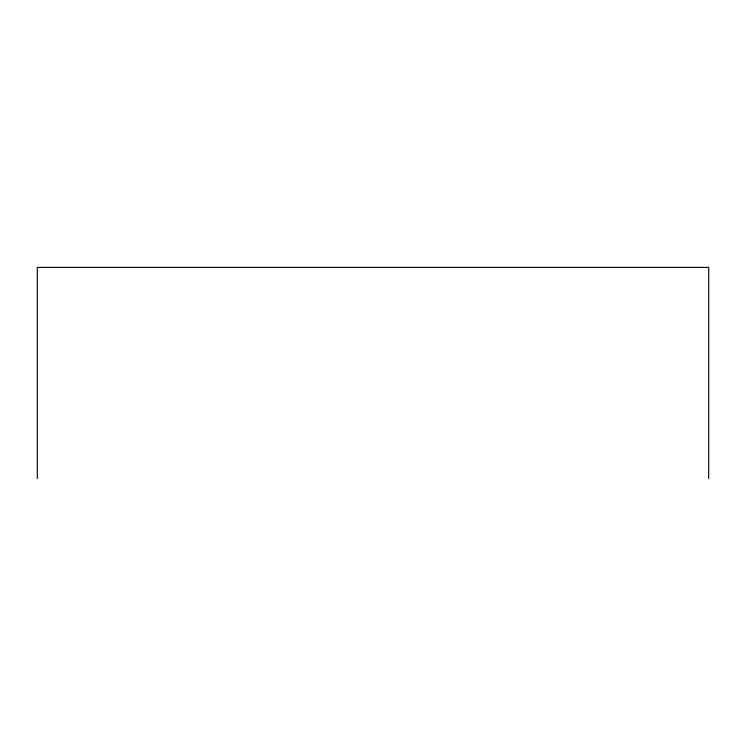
<?xml version="1.0" encoding="UTF-8"?>
<svg xmlns="http://www.w3.org/2000/svg" width="746" height="746" viewBox="0 0 746 746"><rect width="100%" height="100%" fill="white"/><g stroke="black" fill="none" stroke-linecap="round" stroke-linejoin="round"><path stroke-width="1.12" d="M708.7 478.606L708.7 267.394L37.3 267.394L37.3 478.606"/></g></svg>
